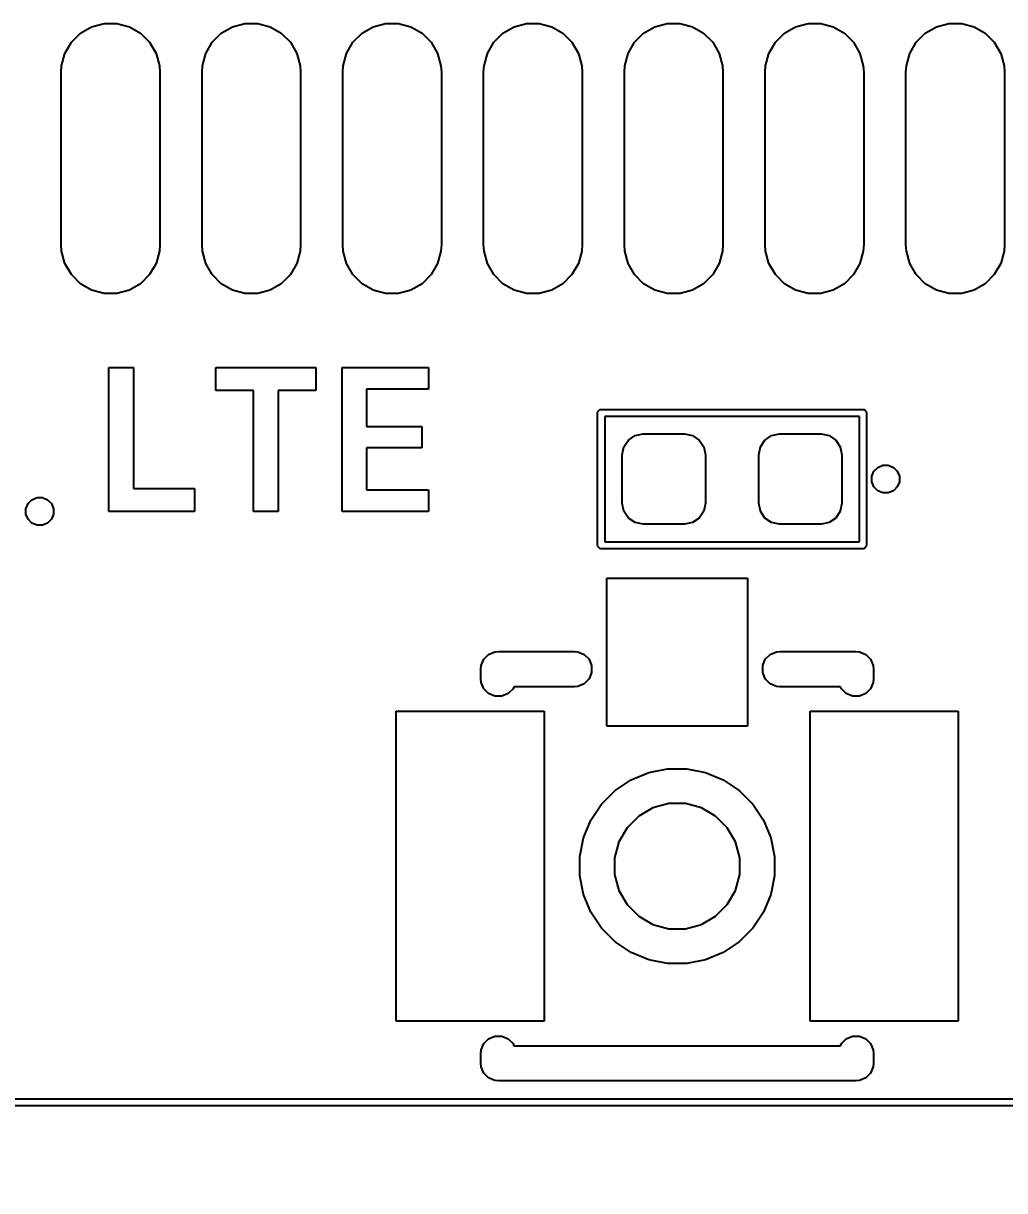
# Model space of a CAD drawing. Extents: x 76 to 193, y -170 to -23.
# Drawn here: x 144.11 to 151.08, y -160.9 to -152.61 of the extents above; entities that cross this region are included whole.
import ezdxf

# ---------------------------------------------------------------- set-up
doc = ezdxf.new("R2010")
doc.units = 0
doc.layers.get('0').update_dxf_attribs({"linetype": 'CONTINUOUS'})
doc.layers.get('Defpoints').update_dxf_attribs({"linetype": 'CONTINUOUS'})
doc.layers.add('BLACK', color=7, linetype='CONTINUOUS')
doc.dimstyles.get("Standard").update_dxf_attribs({"dimtxt": 3, "dimasz": 3, "dimexe": 0.18, "dimexo": 0.0625, "dimgap": 0.09, "dimtad": 0, "dimtih": 1, "dimtoh": 1, "dimzin": 0, "dimdsep": 46, "dimtxsty": 'Standard', "dimcen": 0.09, "dimclrd": 3, "dimclre": 3, "dimclrt": 3, "dimadec": 0, "dimazin": 0, "dimtfac": 1, "dimtofl": 0, "dimtmove": 0, "dimatfit": 3, "dimfxl": 1, "dimtolj": 1, "dimtzin": 0, "dimarcsym": 0})

# ---------------------------------------------------------------- blocks, each defined once
blk = doc.blocks.new('*D14')
at = {"color": 3, "linetype": 'Continuous', "lineweight": -2, "transparency": 16777216}
for p, q in [((162.3102, -157.9405), (162.3102, -168.1646)), ((134.458, -158.0305), (134.458, -168.1646)), ((137.458, -167.9846), (142.2941, -167.9846)), ((159.3102, -167.9846), (154.4741, -167.9846))]:
    blk.add_line(p, q, dxfattribs=at)
at = {"color": 3, "linetype": 'Continuous', "transparency": 16777216}
for points in [[(137.458, -167.4846), (137.458, -168.4846), (134.458, -167.9846)], [(159.3102, -167.4846), (159.3102, -168.4846), (162.3102, -167.9846)]]:
    blk.add_solid(points, dxfattribs=at)
at = {"layer": 'Defpoints', "color": 0, "linetype": 'Continuous', "transparency": 16777216}
for p in [(162.3102, -157.878), (134.458, -157.968), (162.3102, -167.9846)]:
    blk.add_point(p, dxfattribs=at)
at = {"color": 3, "linetype": 'Continuous', "transparency": 16777216, "insert": (148.3841, -167.9846), "char_height": 3, "attachment_point": 5}
blk.add_mtext('\\A1;27.85', dxfattribs=at)

msp = doc.modelspace()

# ---------------------------------------------------------------- linework, layer by layer
at = {"layer": 'BLACK', "linetype": 'Continuous'}
for p, q in [((144.516433, -152.677896), (144.595561, -152.632212)), ((144.516433, -152.677896), (144.595561, -152.632212)), ((144.595561, -152.632212), (144.683816, -152.608564)), ((144.595561, -152.632212), (144.683816, -152.608564)), ((144.683816, -152.608564), (144.775184, -152.608564)), ((144.683816, -152.608564), (144.775184, -152.608564)), ((144.775184, -152.608564), (144.863439, -152.632212)), ((144.775184, -152.608564), (144.863439, -152.632212)), ((144.863439, -152.632212), (144.942567, -152.677896)), ((144.863439, -152.632212), (144.942567, -152.677896)), ((145.516433, -152.677896), (145.595561, -152.632212)), ((145.516433, -152.677896), (145.595561, -152.632212)), ((145.595561, -152.632212), (145.683816, -152.608564)), ((145.595561, -152.632212), (145.683816, -152.608564)), ((145.683816, -152.608564), (145.775184, -152.608564)), ((145.683816, -152.608564), (145.775184, -152.608564)), ((145.775184, -152.608564), (145.863439, -152.632212)), ((145.775184, -152.608564), (145.863439, -152.632212)), ((145.863439, -152.632212), (145.942567, -152.677896)), ((145.863439, -152.632212), (145.942567, -152.677896)), ((146.516433, -152.677896), (146.595561, -152.632212)), ((146.516433, -152.677896), (146.595561, -152.632212)), ((146.595561, -152.632212), (146.683816, -152.608564)), ((146.595561, -152.632212), (146.683816, -152.608564)), ((146.683816, -152.608564), (146.775184, -152.608564)), ((146.683816, -152.608564), (146.775184, -152.608564)), ((146.775184, -152.608564), (146.863439, -152.632212)), ((146.775184, -152.608564), (146.863439, -152.632212)), ((146.863439, -152.632212), (146.942567, -152.677896)), ((146.863439, -152.632212), (146.942567, -152.677896)), ((147.516433, -152.677896), (147.595561, -152.632212)), ((147.516433, -152.677896), (147.595561, -152.632212)), ((147.595561, -152.632212), (147.683816, -152.608564)), ((147.595561, -152.632212), (147.683816, -152.608564)), ((147.683816, -152.608564), (147.775184, -152.608564)), ((147.683816, -152.608564), (147.775184, -152.608564)), ((147.775184, -152.608564), (147.863439, -152.632212)), ((147.775184, -152.608564), (147.863439, -152.632212)), ((147.863439, -152.632212), (147.942567, -152.677896)), ((147.863439, -152.632212), (147.942567, -152.677896)), ((148.516433, -152.677896), (148.595561, -152.632212)), ((148.516433, -152.677896), (148.595561, -152.632212)), ((148.595561, -152.632212), (148.683816, -152.608564)), ((148.595561, -152.632212), (148.683816, -152.608564)), ((148.683816, -152.608564), (148.775184, -152.608564)), ((148.683816, -152.608564), (148.775184, -152.608564)), ((148.775184, -152.608564), (148.863439, -152.632212)), ((148.775184, -152.608564), (148.863439, -152.632212)), ((148.863439, -152.632212), (148.942567, -152.677896)), ((148.863439, -152.632212), (148.942567, -152.677896)), ((149.516433, -152.677896), (149.595561, -152.632212)), ((149.516433, -152.677896), (149.595561, -152.632212)), ((149.595561, -152.632212), (149.683816, -152.608564)), ((149.595561, -152.632212), (149.683816, -152.608564)), ((149.683816, -152.608564), (149.775184, -152.608564)), ((149.683816, -152.608564), (149.775184, -152.608564)), ((149.775184, -152.608564), (149.863439, -152.632212)), ((149.775184, -152.608564), (149.863439, -152.632212)), ((149.863439, -152.632212), (149.942567, -152.677896)), ((149.863439, -152.632212), (149.942567, -152.677896)), ((150.516433, -152.677896), (150.595561, -152.632212)), ((150.516433, -152.677896), (150.595561, -152.632212)), ((150.595561, -152.632212), (150.683816, -152.608564)), ((150.595561, -152.632212), (150.683816, -152.608564)), ((150.683816, -152.608564), (150.775184, -152.608564)), ((150.683816, -152.608564), (150.775184, -152.608564)), ((150.775184, -152.608564), (150.863439, -152.632212)), ((150.775184, -152.608564), (150.863439, -152.632212)), ((150.863439, -152.632212), (150.942567, -152.677896)), ((150.863439, -152.632212), (150.942567, -152.677896)), ((144.451826, -152.742503), (144.516433, -152.677896)), ((144.451826, -152.742503), (144.516433, -152.677896)), ((144.942567, -152.677896), (145.007174, -152.742503)), ((144.942567, -152.677896), (145.007174, -152.742503)), ((145.451826, -152.742503), (145.516433, -152.677896)), ((145.451826, -152.742503), (145.516433, -152.677896)), ((145.942567, -152.677896), (146.007174, -152.742503)), ((145.942567, -152.677896), (146.007174, -152.742503)), ((146.451826, -152.742503), (146.516433, -152.677896)), ((146.451826, -152.742503), (146.516433, -152.677896)), ((146.942567, -152.677896), (147.007174, -152.742503)), ((146.942567, -152.677896), (147.007174, -152.742503)), ((147.451826, -152.742503), (147.516433, -152.677896)), ((147.451826, -152.742503), (147.516433, -152.677896)), ((147.942567, -152.677896), (148.007174, -152.742503)), ((147.942567, -152.677896), (148.007174, -152.742503)), ((148.451826, -152.742503), (148.516433, -152.677896)), ((148.451826, -152.742503), (148.516433, -152.677896)), ((148.942567, -152.677896), (149.007174, -152.742503)), ((148.942567, -152.677896), (149.007174, -152.742503)), ((149.451826, -152.742503), (149.516433, -152.677896)), ((149.451826, -152.742503), (149.516433, -152.677896)), ((149.942567, -152.677896), (150.007174, -152.742503)), ((149.942567, -152.677896), (150.007174, -152.742503)), ((150.451826, -152.742503), (150.516433, -152.677896)), ((150.451826, -152.742503), (150.516433, -152.677896)), ((150.942567, -152.677896), (151.007174, -152.742503)), ((150.942567, -152.677896), (151.007174, -152.742503)), ((144.406142, -152.821631), (144.451826, -152.742503)), ((144.406142, -152.821631), (144.451826, -152.742503)), ((145.007174, -152.742503), (145.052858, -152.821631)), ((145.007174, -152.742503), (145.052858, -152.821631)), ((145.406142, -152.821631), (145.451826, -152.742503)), ((145.406142, -152.821631), (145.451826, -152.742503)), ((146.007174, -152.742503), (146.052858, -152.821631)), ((146.007174, -152.742503), (146.052858, -152.821631)), ((146.406142, -152.821631), (146.451826, -152.742503)), ((146.406142, -152.821631), (146.451826, -152.742503)), ((147.007174, -152.742503), (147.052858, -152.821631)), ((147.007174, -152.742503), (147.052858, -152.821631)), ((147.406142, -152.821631), (147.451826, -152.742503)), ((147.406142, -152.821631), (147.451826, -152.742503)), ((148.007174, -152.742503), (148.052858, -152.821631)), ((148.007174, -152.742503), (148.052858, -152.821631)), ((148.406142, -152.821631), (148.451826, -152.742503)), ((148.406142, -152.821631), (148.451826, -152.742503)), ((149.007174, -152.742503), (149.052858, -152.821631)), ((149.007174, -152.742503), (149.052858, -152.821631)), ((149.406142, -152.821631), (149.451826, -152.742503)), ((149.406142, -152.821631), (149.451826, -152.742503)), ((150.007174, -152.742503), (150.052858, -152.821631)), ((150.007174, -152.742503), (150.052858, -152.821631)), ((150.406142, -152.821631), (150.451826, -152.742503)), ((150.406142, -152.821631), (150.451826, -152.742503)), ((151.007174, -152.742503), (151.052858, -152.821631)), ((151.007174, -152.742503), (151.052858, -152.821631)), ((144.382494, -152.909886), (144.406142, -152.821631)), ((144.382494, -152.909886), (144.406142, -152.821631)), ((145.052858, -152.821631), (145.076506, -152.909886)), ((145.052858, -152.821631), (145.076506, -152.909886)), ((145.382494, -152.909886), (145.406142, -152.821631)), ((145.382494, -152.909886), (145.406142, -152.821631)), ((146.052858, -152.821631), (146.076506, -152.909886)), ((146.052858, -152.821631), (146.076506, -152.909886)), ((146.382494, -152.909886), (146.406142, -152.821631)), ((146.382494, -152.909886), (146.406142, -152.821631)), ((147.052858, -152.821631), (147.076506, -152.909886)), ((147.052858, -152.821631), (147.076506, -152.909886)), ((147.382494, -152.909886), (147.406142, -152.821631)), ((147.382494, -152.909886), (147.406142, -152.821631)), ((148.052858, -152.821631), (148.076506, -152.909886)), ((148.052858, -152.821631), (148.076506, -152.909886)), ((148.382494, -152.909886), (148.406142, -152.821631)), ((148.382494, -152.909886), (148.406142, -152.821631)), ((149.052858, -152.821631), (149.076506, -152.909886)), ((149.052858, -152.821631), (149.076506, -152.909886)), ((149.382494, -152.909886), (149.406142, -152.821631)), ((149.382494, -152.909886), (149.406142, -152.821631)), ((150.052858, -152.821631), (150.076506, -152.909886)), ((150.052858, -152.821631), (150.076506, -152.909886)), ((150.382494, -152.909886), (150.406142, -152.821631)), ((150.382494, -152.909886), (150.406142, -152.821631)), ((151.052858, -152.821631), (151.076506, -152.909886)), ((151.052858, -152.821631), (151.076506, -152.909886)), ((144.3795, -152.95557), (144.382494, -152.909886)), ((144.3795, -152.95557), (144.382494, -152.909886)), ((144.3795, -154.18057), (144.3795, -152.95557)), ((144.3795, -154.18057), (144.3795, -152.95557)), ((145.076506, -152.909886), (145.0795, -152.95557)), ((145.076506, -152.909886), (145.0795, -152.95557)), ((145.0795, -152.95557), (145.0795, -154.18057)), ((145.0795, -152.95557), (145.0795, -154.18057)), ((145.3795, -152.95557), (145.382494, -152.909886)), ((145.3795, -152.95557), (145.382494, -152.909886)), ((145.3795, -154.18057), (145.3795, -152.95557)), ((145.3795, -154.18057), (145.3795, -152.95557)), ((146.076506, -152.909886), (146.0795, -152.95557)), ((146.076506, -152.909886), (146.0795, -152.95557)), ((146.0795, -152.95557), (146.0795, -154.18057)), ((146.0795, -152.95557), (146.0795, -154.18057)), ((146.3795, -152.95557), (146.382494, -152.909886)), ((146.3795, -152.95557), (146.382494, -152.909886)), ((146.3795, -154.18057), (146.3795, -152.95557)), ((146.3795, -154.18057), (146.3795, -152.95557)), ((147.076506, -152.909886), (147.0795, -152.95557)), ((147.076506, -152.909886), (147.0795, -152.95557)), ((147.0795, -152.95557), (147.0795, -154.18057)), ((147.0795, -152.95557), (147.0795, -154.18057)), ((147.3795, -152.95557), (147.382494, -152.909886)), ((147.3795, -152.95557), (147.382494, -152.909886)), ((147.3795, -154.18057), (147.3795, -152.95557)), ((147.3795, -154.18057), (147.3795, -152.95557)), ((148.076506, -152.909886), (148.0795, -152.95557)), ((148.076506, -152.909886), (148.0795, -152.95557)), ((148.0795, -152.95557), (148.0795, -154.18057)), ((148.0795, -152.95557), (148.0795, -154.18057)), ((148.3795, -152.95557), (148.382494, -152.909886)), ((148.3795, -152.95557), (148.382494, -152.909886)), ((148.3795, -154.18057), (148.3795, -152.95557)), ((148.3795, -154.18057), (148.3795, -152.95557)), ((149.076506, -152.909886), (149.0795, -152.95557)), ((149.076506, -152.909886), (149.0795, -152.95557)), ((149.0795, -152.95557), (149.0795, -154.18057)), ((149.0795, -152.95557), (149.0795, -154.18057)), ((149.3795, -152.95557), (149.382494, -152.909886)), ((149.3795, -152.95557), (149.382494, -152.909886)), ((149.3795, -154.18057), (149.3795, -152.95557)), ((149.3795, -154.18057), (149.3795, -152.95557)), ((150.076506, -152.909886), (150.0795, -152.95557)), ((150.076506, -152.909886), (150.0795, -152.95557)), ((150.0795, -152.95557), (150.0795, -154.18057)), ((150.0795, -152.95557), (150.0795, -154.18057)), ((150.3795, -152.95557), (150.382494, -152.909886)), ((150.3795, -152.95557), (150.382494, -152.909886)), ((150.3795, -154.18057), (150.3795, -152.95557)), ((150.3795, -154.18057), (150.3795, -152.95557)), ((151.076506, -152.909886), (151.0795, -152.95557)), ((151.076506, -152.909886), (151.0795, -152.95557)), ((151.0795, -152.95557), (151.0795, -154.18057)), ((151.0795, -152.95557), (151.0795, -154.18057)), ((144.382494, -154.226254), (144.3795, -154.18057)), ((144.382494, -154.226254), (144.3795, -154.18057)), ((144.406142, -154.314509), (144.382494, -154.226254)), ((144.406142, -154.314509), (144.382494, -154.226254)), ((145.076506, -154.226254), (145.052858, -154.314509)), ((145.076506, -154.226254), (145.052858, -154.314509)), ((145.0795, -154.18057), (145.076506, -154.226254)), ((145.0795, -154.18057), (145.076506, -154.226254)), ((145.382494, -154.226254), (145.3795, -154.18057)), ((145.382494, -154.226254), (145.3795, -154.18057)), ((145.406142, -154.314509), (145.382494, -154.226254)), ((145.406142, -154.314509), (145.382494, -154.226254)), ((146.076506, -154.226254), (146.052858, -154.314509)), ((146.076506, -154.226254), (146.052858, -154.314509)), ((146.0795, -154.18057), (146.076506, -154.226254)), ((146.0795, -154.18057), (146.076506, -154.226254)), ((146.382494, -154.226254), (146.3795, -154.18057)), ((146.382494, -154.226254), (146.3795, -154.18057)), ((146.406142, -154.314509), (146.382494, -154.226254)), ((146.406142, -154.314509), (146.382494, -154.226254)), ((147.076506, -154.226254), (147.052858, -154.314509)), ((147.076506, -154.226254), (147.052858, -154.314509)), ((147.0795, -154.18057), (147.076506, -154.226254)), ((147.0795, -154.18057), (147.076506, -154.226254)), ((147.382494, -154.226254), (147.3795, -154.18057)), ((147.382494, -154.226254), (147.3795, -154.18057)), ((147.406142, -154.314509), (147.382494, -154.226254)), ((147.406142, -154.314509), (147.382494, -154.226254)), ((148.076506, -154.226254), (148.052858, -154.314509)), ((148.076506, -154.226254), (148.052858, -154.314509)), ((148.0795, -154.18057), (148.076506, -154.226254)), ((148.0795, -154.18057), (148.076506, -154.226254)), ((148.382494, -154.226254), (148.3795, -154.18057)), ((148.382494, -154.226254), (148.3795, -154.18057)), ((148.406142, -154.314509), (148.382494, -154.226254)), ((148.406142, -154.314509), (148.382494, -154.226254)), ((149.076506, -154.226254), (149.052858, -154.314509)), ((149.076506, -154.226254), (149.052858, -154.314509)), ((149.0795, -154.18057), (149.076506, -154.226254)), ((149.0795, -154.18057), (149.076506, -154.226254)), ((149.382494, -154.226254), (149.3795, -154.18057)), ((149.382494, -154.226254), (149.3795, -154.18057)), ((149.406142, -154.314509), (149.382494, -154.226254)), ((149.406142, -154.314509), (149.382494, -154.226254)), ((150.076506, -154.226254), (150.052858, -154.314509)), ((150.076506, -154.226254), (150.052858, -154.314509)), ((150.0795, -154.18057), (150.076506, -154.226254)), ((150.0795, -154.18057), (150.076506, -154.226254)), ((150.382494, -154.226254), (150.3795, -154.18057)), ((150.382494, -154.226254), (150.3795, -154.18057)), ((150.406142, -154.314509), (150.382494, -154.226254)), ((150.406142, -154.314509), (150.382494, -154.226254)), ((151.076506, -154.226254), (151.052858, -154.314509)), ((151.076506, -154.226254), (151.052858, -154.314509)), ((151.0795, -154.18057), (151.076506, -154.226254)), ((151.0795, -154.18057), (151.076506, -154.226254)), ((144.451826, -154.393637), (144.406142, -154.314509)), ((144.451826, -154.393637), (144.406142, -154.314509)), ((144.516433, -154.458244), (144.451826, -154.393637)), ((144.516433, -154.458244), (144.451826, -154.393637)), ((145.007174, -154.393637), (144.942567, -154.458244)), ((145.007174, -154.393637), (144.942567, -154.458244)), ((145.052858, -154.314509), (145.007174, -154.393637)), ((145.052858, -154.314509), (145.007174, -154.393637)), ((145.451826, -154.393637), (145.406142, -154.314509)), ((145.451826, -154.393637), (145.406142, -154.314509)), ((145.516433, -154.458244), (145.451826, -154.393637)), ((145.516433, -154.458244), (145.451826, -154.393637)), ((146.007174, -154.393637), (145.942567, -154.458244)), ((146.007174, -154.393637), (145.942567, -154.458244)), ((146.052858, -154.314509), (146.007174, -154.393637)), ((146.052858, -154.314509), (146.007174, -154.393637)), ((146.451826, -154.393637), (146.406142, -154.314509)), ((146.451826, -154.393637), (146.406142, -154.314509)), ((146.516433, -154.458244), (146.451826, -154.393637)), ((146.516433, -154.458244), (146.451826, -154.393637)), ((147.007174, -154.393637), (146.942567, -154.458244)), ((147.007174, -154.393637), (146.942567, -154.458244)), ((147.052858, -154.314509), (147.007174, -154.393637)), ((147.052858, -154.314509), (147.007174, -154.393637)), ((147.451826, -154.393637), (147.406142, -154.314509)), ((147.451826, -154.393637), (147.406142, -154.314509)), ((147.516433, -154.458244), (147.451826, -154.393637)), ((147.516433, -154.458244), (147.451826, -154.393637)), ((148.007174, -154.393637), (147.942567, -154.458244)), ((148.007174, -154.393637), (147.942567, -154.458244)), ((148.052858, -154.314509), (148.007174, -154.393637)), ((148.052858, -154.314509), (148.007174, -154.393637)), ((148.451826, -154.393637), (148.406142, -154.314509)), ((148.451826, -154.393637), (148.406142, -154.314509)), ((148.516433, -154.458244), (148.451826, -154.393637)), ((148.516433, -154.458244), (148.451826, -154.393637)), ((149.007174, -154.393637), (148.942567, -154.458244)), ((149.007174, -154.393637), (148.942567, -154.458244)), ((149.052858, -154.314509), (149.007174, -154.393637)), ((149.052858, -154.314509), (149.007174, -154.393637)), ((149.451826, -154.393637), (149.406142, -154.314509)), ((149.451826, -154.393637), (149.406142, -154.314509)), ((149.516433, -154.458244), (149.451826, -154.393637)), ((149.516433, -154.458244), (149.451826, -154.393637)), ((150.007174, -154.393637), (149.942567, -154.458244)), ((150.007174, -154.393637), (149.942567, -154.458244)), ((150.052858, -154.314509), (150.007174, -154.393637)), ((150.052858, -154.314509), (150.007174, -154.393637)), ((150.451826, -154.393637), (150.406142, -154.314509)), ((150.451826, -154.393637), (150.406142, -154.314509)), ((150.516433, -154.458244), (150.451826, -154.393637)), ((150.516433, -154.458244), (150.451826, -154.393637)), ((151.007174, -154.393637), (150.942567, -154.458244)), ((151.007174, -154.393637), (150.942567, -154.458244)), ((151.052858, -154.314509), (151.007174, -154.393637)), ((151.052858, -154.314509), (151.007174, -154.393637)), ((144.595561, -154.503928), (144.516433, -154.458244)), ((144.595561, -154.503928), (144.516433, -154.458244)), ((144.942567, -154.458244), (144.863439, -154.503928)), ((144.942567, -154.458244), (144.863439, -154.503928)), ((145.595561, -154.503928), (145.516433, -154.458244)), ((145.595561, -154.503928), (145.516433, -154.458244)), ((145.942567, -154.458244), (145.863439, -154.503928)), ((145.942567, -154.458244), (145.863439, -154.503928)), ((146.595561, -154.503928), (146.516433, -154.458244)), ((146.595561, -154.503928), (146.516433, -154.458244)), ((146.942567, -154.458244), (146.863439, -154.503928)), ((146.942567, -154.458244), (146.863439, -154.503928)), ((147.595561, -154.503928), (147.516433, -154.458244)), ((147.595561, -154.503928), (147.516433, -154.458244)), ((147.942567, -154.458244), (147.863439, -154.503928)), ((147.942567, -154.458244), (147.863439, -154.503928)), ((148.595561, -154.503928), (148.516433, -154.458244)), ((148.595561, -154.503928), (148.516433, -154.458244)), ((148.942567, -154.458244), (148.863439, -154.503928)), ((148.942567, -154.458244), (148.863439, -154.503928)), ((149.595561, -154.503928), (149.516433, -154.458244)), ((149.595561, -154.503928), (149.516433, -154.458244)), ((149.942567, -154.458244), (149.863439, -154.503928)), ((149.942567, -154.458244), (149.863439, -154.503928)), ((150.595561, -154.503928), (150.516433, -154.458244)), ((150.595561, -154.503928), (150.516433, -154.458244)), ((150.942567, -154.458244), (150.863439, -154.503928)), ((150.942567, -154.458244), (150.863439, -154.503928)), ((144.683816, -154.527576), (144.595561, -154.503928)), ((144.683816, -154.527576), (144.595561, -154.503928)), ((144.775184, -154.527576), (144.683816, -154.527576)), ((144.775184, -154.527576), (144.683816, -154.527576)), ((144.863439, -154.503928), (144.775184, -154.527576)), ((144.863439, -154.503928), (144.775184, -154.527576)), ((145.683816, -154.527576), (145.595561, -154.503928)), ((145.683816, -154.527576), (145.595561, -154.503928)), ((145.775184, -154.527576), (145.683816, -154.527576)), ((145.775184, -154.527576), (145.683816, -154.527576)), ((145.863439, -154.503928), (145.775184, -154.527576)), ((145.863439, -154.503928), (145.775184, -154.527576)), ((146.683816, -154.527576), (146.595561, -154.503928)), ((146.683816, -154.527576), (146.595561, -154.503928)), ((146.775184, -154.527576), (146.683816, -154.527576)), ((146.775184, -154.527576), (146.683816, -154.527576)), ((146.863439, -154.503928), (146.775184, -154.527576)), ((146.863439, -154.503928), (146.775184, -154.527576)), ((147.683816, -154.527576), (147.595561, -154.503928)), ((147.683816, -154.527576), (147.595561, -154.503928)), ((147.775184, -154.527576), (147.683816, -154.527576)), ((147.775184, -154.527576), (147.683816, -154.527576)), ((147.863439, -154.503928), (147.775184, -154.527576)), ((147.863439, -154.503928), (147.775184, -154.527576)), ((148.683816, -154.527576), (148.595561, -154.503928)), ((148.683816, -154.527576), (148.595561, -154.503928)), ((148.775184, -154.527576), (148.683816, -154.527576)), ((148.775184, -154.527576), (148.683816, -154.527576)), ((148.863439, -154.503928), (148.775184, -154.527576)), ((148.863439, -154.503928), (148.775184, -154.527576)), ((149.683816, -154.527576), (149.595561, -154.503928)), ((149.683816, -154.527576), (149.595561, -154.503928)), ((149.775184, -154.527576), (149.683816, -154.527576)), ((149.775184, -154.527576), (149.683816, -154.527576)), ((149.863439, -154.503928), (149.775184, -154.527576)), ((149.863439, -154.503928), (149.775184, -154.527576)), ((150.683816, -154.527576), (150.595561, -154.503928)), ((150.683816, -154.527576), (150.595561, -154.503928)), ((150.775184, -154.527576), (150.683816, -154.527576)), ((150.775184, -154.527576), (150.683816, -154.527576)), ((150.863439, -154.503928), (150.775184, -154.527576)), ((150.863439, -154.503928), (150.775184, -154.527576)), ((144.718603, -156.07557), (144.718603, -155.054268)), ((144.718603, -155.054268), (144.893481, -155.054268)), ((144.893481, -155.054268), (144.893481, -155.91327)), ((145.478076, -155.216567), (145.478076, -155.054268)), ((145.478076, -155.054268), (146.188762, -155.054268)), ((146.188762, -155.054268), (146.188762, -155.216567)), ((146.376035, -156.07557), (146.376035, -155.054268)), ((146.376035, -155.054268), (146.98884, -155.054268)), ((146.98884, -155.054268), (146.98884, -155.206798)), ((145.745278, -155.216567), (145.478076, -155.216567)), ((145.745278, -156.07557), (145.745278, -155.216567)), ((146.188762, -155.216567), (145.92156, -155.216567)), ((145.92156, -155.216567), (145.92156, -156.07557)), ((146.98884, -155.206798), (146.548104, -155.206798)), ((146.548104, -155.206798), (146.548104, -155.472595)), ((148.1895, -155.37557), (148.191403, -155.366003)), ((148.1895, -156.31557), (148.1895, -155.37557)), ((148.191403, -155.366003), (148.204933, -155.352473)), ((148.204933, -155.352473), (148.2145, -155.35057)), ((148.2145, -155.35057), (150.0745, -155.35057)), ((150.0745, -155.35057), (150.084067, -155.352473)), ((150.084067, -155.352473), (150.097597, -155.366003)), ((150.097597, -155.366003), (150.0995, -155.37557)), ((150.0995, -155.37557), (150.0995, -156.31557)), ((146.548104, -155.472595), (146.939869, -155.472595)), ((146.939869, -155.472595), (146.939869, -155.623659)), ((148.2395, -155.40057), (148.2395, -156.29057)), ((150.0495, -155.40057), (148.2395, -155.40057)), ((150.0495, -156.29057), (150.0495, -155.40057)), ((148.407702, -155.568772), (148.455554, -155.536798)), ((148.407702, -155.568772), (148.455554, -155.536798)), ((148.455554, -155.536798), (148.512, -155.52557)), ((148.455554, -155.536798), (148.512, -155.52557)), ((148.512, -155.52557), (148.807, -155.52557)), ((148.512, -155.52557), (148.807, -155.52557)), ((148.807, -155.52557), (148.863446, -155.536798)), ((148.807, -155.52557), (148.863446, -155.536798)), ((148.863446, -155.536798), (148.911298, -155.568772)), ((148.863446, -155.536798), (148.911298, -155.568772)), ((149.377702, -155.568772), (149.425554, -155.536798)), ((149.377702, -155.568772), (149.425554, -155.536798)), ((149.425554, -155.536798), (149.482, -155.52557)), ((149.425554, -155.536798), (149.482, -155.52557)), ((149.482, -155.52557), (149.777, -155.52557)), ((149.482, -155.52557), (149.777, -155.52557)), ((149.777, -155.52557), (149.833446, -155.536798)), ((149.777, -155.52557), (149.833446, -155.536798)), ((149.833446, -155.536798), (149.881298, -155.568772)), ((149.833446, -155.536798), (149.881298, -155.568772)), ((146.939869, -155.623659), (146.548104, -155.623659)), ((146.548104, -155.623659), (146.548104, -155.923101)), ((148.3645, -155.67307), (148.375728, -155.616624)), ((148.3645, -155.67307), (148.375728, -155.616624)), ((148.375728, -155.616624), (148.407702, -155.568772)), ((148.375728, -155.616624), (148.407702, -155.568772)), ((148.911298, -155.568772), (148.943272, -155.616624)), ((148.911298, -155.568772), (148.943272, -155.616624)), ((148.943272, -155.616624), (148.9545, -155.67307)), ((148.943272, -155.616624), (148.9545, -155.67307)), ((149.3345, -155.67307), (149.345728, -155.616624)), ((149.3345, -155.67307), (149.345728, -155.616624)), ((149.345728, -155.616624), (149.377702, -155.568772)), ((149.345728, -155.616624), (149.377702, -155.568772)), ((149.881298, -155.568772), (149.913272, -155.616624)), ((149.881298, -155.568772), (149.913272, -155.616624)), ((149.913272, -155.616624), (149.9245, -155.67307)), ((149.913272, -155.616624), (149.9245, -155.67307)), ((148.3645, -156.01807), (148.3645, -155.67307)), ((148.3645, -156.01807), (148.3645, -155.67307)), ((148.9545, -155.67307), (148.9545, -156.01807)), ((148.9545, -155.67307), (148.9545, -156.01807)), ((149.3345, -156.01807), (149.3345, -155.67307)), ((149.3345, -156.01807), (149.3345, -155.67307)), ((149.9245, -155.67307), (149.9245, -156.01807)), ((149.9245, -155.67307), (149.9245, -156.01807)), ((150.136421, -155.826061), (150.151353, -155.790013)), ((150.151353, -155.790013), (150.178943, -155.762423)), ((150.178943, -155.762423), (150.214991, -155.747491)), ((150.214991, -155.747491), (150.254009, -155.747491)), ((150.254009, -155.747491), (150.290057, -155.762423)), ((150.290057, -155.762423), (150.317647, -155.790013)), ((150.317647, -155.790013), (150.332579, -155.826061)), ((150.136421, -155.865079), (150.136421, -155.826061)), ((150.151353, -155.901127), (150.136421, -155.865079)), ((150.332579, -155.865079), (150.317647, -155.901127)), ((150.332579, -155.826061), (150.332579, -155.865079)), ((144.893481, -155.91327), (145.327195, -155.91327)), ((145.327195, -155.91327), (145.327195, -156.07557)), ((146.548104, -155.923101), (146.98884, -155.923101)), ((146.98884, -155.923101), (146.98884, -156.07557)), ((150.178943, -155.928717), (150.151353, -155.901127)), ((150.214991, -155.943649), (150.178943, -155.928717)), ((150.254009, -155.943649), (150.214991, -155.943649)), ((150.290057, -155.928717), (150.254009, -155.943649)), ((150.317647, -155.901127), (150.290057, -155.928717)), ((144.128922, -156.056061), (144.143854, -156.020014)), ((144.143854, -156.020014), (144.171444, -155.992424)), ((144.171444, -155.992424), (144.207491, -155.977492)), ((144.207491, -155.977492), (144.246509, -155.977492)), ((144.246509, -155.977492), (144.282556, -155.992424)), ((144.282556, -155.992424), (144.310146, -156.020014)), ((144.310146, -156.020014), (144.325078, -156.056061)), ((148.375728, -156.074516), (148.3645, -156.01807)), ((148.375728, -156.074516), (148.3645, -156.01807)), ((148.9545, -156.01807), (148.943272, -156.074516)), ((148.9545, -156.01807), (148.943272, -156.074516)), ((149.345728, -156.074516), (149.3345, -156.01807)), ((149.345728, -156.074516), (149.3345, -156.01807)), ((149.9245, -156.01807), (149.913272, -156.074516)), ((149.9245, -156.01807), (149.913272, -156.074516)), ((144.128922, -156.095079), (144.128922, -156.056061)), ((144.143854, -156.131126), (144.128922, -156.095079)), ((144.171444, -156.158716), (144.143854, -156.131126)), ((144.310146, -156.131126), (144.282556, -156.158716)), ((144.325078, -156.095079), (144.310146, -156.131126)), ((144.325078, -156.056061), (144.325078, -156.095079)), ((145.327195, -156.07557), (144.718603, -156.07557)), ((145.92156, -156.07557), (145.745278, -156.07557)), ((146.98884, -156.07557), (146.376035, -156.07557)), ((148.407702, -156.122368), (148.375728, -156.074516)), ((148.407702, -156.122368), (148.375728, -156.074516)), ((148.455554, -156.154342), (148.407702, -156.122368)), ((148.455554, -156.154342), (148.407702, -156.122368)), ((148.911298, -156.122368), (148.863446, -156.154342)), ((148.911298, -156.122368), (148.863446, -156.154342)), ((148.943272, -156.074516), (148.911298, -156.122368)), ((148.943272, -156.074516), (148.911298, -156.122368)), ((149.377702, -156.122368), (149.345728, -156.074516)), ((149.377702, -156.122368), (149.345728, -156.074516)), ((149.425554, -156.154342), (149.377702, -156.122368)), ((149.425554, -156.154342), (149.377702, -156.122368)), ((149.881298, -156.122368), (149.833446, -156.154342)), ((149.881298, -156.122368), (149.833446, -156.154342)), ((149.913272, -156.074516), (149.881298, -156.122368)), ((149.913272, -156.074516), (149.881298, -156.122368)), ((144.207491, -156.173648), (144.171444, -156.158716)), ((144.246509, -156.173648), (144.207491, -156.173648)), ((144.282556, -156.158716), (144.246509, -156.173648)), ((148.512, -156.16557), (148.455554, -156.154342)), ((148.512, -156.16557), (148.455554, -156.154342)), ((148.807, -156.16557), (148.512, -156.16557)), ((148.807, -156.16557), (148.512, -156.16557)), ((148.863446, -156.154342), (148.807, -156.16557)), ((148.863446, -156.154342), (148.807, -156.16557)), ((149.482, -156.16557), (149.425554, -156.154342)), ((149.482, -156.16557), (149.425554, -156.154342)), ((149.777, -156.16557), (149.482, -156.16557)), ((149.777, -156.16557), (149.482, -156.16557)), ((149.833446, -156.154342), (149.777, -156.16557)), ((149.833446, -156.154342), (149.777, -156.16557)), ((148.2395, -156.29057), (150.0495, -156.29057)), ((148.191403, -156.325137), (148.1895, -156.31557)), ((148.204933, -156.338667), (148.191403, -156.325137)), ((148.2145, -156.34057), (148.204933, -156.338667)), ((150.0745, -156.34057), (148.2145, -156.34057)), ((150.084067, -156.338667), (150.0745, -156.34057)), ((150.097597, -156.325137), (150.084067, -156.338667)), ((150.0995, -156.31557), (150.097597, -156.325137)), ((148.2545, -157.60057), (148.2545, -156.55057)), ((148.2545, -156.55057), (149.2545, -156.55057)), ((148.2545, -157.60057), (148.2545, -156.55057)), ((148.2545, -156.55057), (149.2545, -156.55057)), ((149.2545, -156.55057), (149.2545, -157.60057)), ((149.2545, -156.55057), (149.2545, -157.60057)), ((147.361902, -157.171184), (147.380566, -157.126124)), ((147.380566, -157.126124), (147.415054, -157.091636)), ((147.415054, -157.091636), (147.460114, -157.072972)), ((147.460114, -157.072972), (147.4845, -157.07057)), ((147.4845, -157.07057), (148.0245, -157.07057)), ((148.0245, -157.07057), (148.048886, -157.072972)), ((148.048886, -157.072972), (148.093946, -157.091636)), ((148.093946, -157.091636), (148.128434, -157.126124)), ((148.128434, -157.126124), (148.147098, -157.171184)), ((149.361902, -157.171184), (149.380566, -157.126124)), ((149.380566, -157.126124), (149.415054, -157.091636)), ((149.415054, -157.091636), (149.460114, -157.072972)), ((149.460114, -157.072972), (149.4845, -157.07057)), ((149.4845, -157.07057), (150.0245, -157.07057)), ((150.0245, -157.07057), (150.048886, -157.072972)), ((150.048886, -157.072972), (150.093946, -157.091636)), ((150.093946, -157.091636), (150.128434, -157.126124)), ((150.128434, -157.126124), (150.147098, -157.171184)), ((147.3595, -157.19557), (147.361902, -157.171184)), ((147.3595, -157.26557), (147.3595, -157.19557)), ((148.147098, -157.171184), (148.147098, -157.219956)), ((149.361902, -157.219956), (149.361902, -157.171184)), ((150.147098, -157.171184), (150.1495, -157.19557)), ((150.1495, -157.19557), (150.1495, -157.26557)), ((147.361902, -157.289956), (147.3595, -157.26557)), ((147.380566, -157.335016), (147.361902, -157.289956)), ((148.128434, -157.265016), (148.093946, -157.299504)), ((148.147098, -157.219956), (148.128434, -157.265016)), ((149.380566, -157.265016), (149.361902, -157.219956)), ((149.415054, -157.299504), (149.380566, -157.265016)), ((150.147098, -157.289956), (150.128434, -157.335016)), ((150.1495, -157.26557), (150.147098, -157.289956)), ((147.415054, -157.369504), (147.380566, -157.335016)), ((147.460114, -157.388168), (147.415054, -157.369504)), ((147.553946, -157.369504), (147.508886, -157.388168)), ((147.588434, -157.335016), (147.553946, -157.369504)), ((147.594418, -157.32057), (147.588434, -157.335016)), ((148.0245, -157.32057), (147.594418, -157.32057)), ((148.048886, -157.318168), (148.0245, -157.32057)), ((148.093946, -157.299504), (148.048886, -157.318168)), ((149.460114, -157.318168), (149.415054, -157.299504)), ((149.4845, -157.32057), (149.460114, -157.318168)), ((149.914582, -157.32057), (149.4845, -157.32057)), ((149.920566, -157.335016), (149.914582, -157.32057)), ((149.955054, -157.369504), (149.920566, -157.335016)), ((150.000114, -157.388168), (149.955054, -157.369504)), ((150.093946, -157.369504), (150.048886, -157.388168)), ((150.128434, -157.335016), (150.093946, -157.369504)), ((147.508886, -157.388168), (147.460114, -157.388168)), ((150.048886, -157.388168), (150.000114, -157.388168)), ((146.7595, -159.69557), (146.7595, -157.49557)), ((146.7595, -157.49557), (147.8095, -157.49557)), ((146.7595, -159.69557), (146.7595, -157.49557)), ((146.7595, -157.49557), (147.8095, -157.49557)), ((147.8095, -157.49557), (147.8095, -159.69557)), ((147.8095, -157.49557), (147.8095, -159.69557)), ((149.6995, -159.69557), (149.6995, -157.49557)), ((149.6995, -157.49557), (150.7495, -157.49557)), ((149.6995, -159.69557), (149.6995, -157.49557)), ((149.6995, -157.49557), (150.7495, -157.49557)), ((150.7495, -157.49557), (150.7495, -159.69557)), ((150.7495, -157.49557), (150.7495, -159.69557)), ((149.2545, -157.60057), (148.2545, -157.60057)), ((149.2545, -157.60057), (148.2545, -157.60057)), ((148.426879, -157.982635), (148.552752, -157.930496)), ((148.552752, -157.930496), (148.686378, -157.903917)), ((148.686378, -157.903917), (148.822622, -157.903917)), ((148.822622, -157.903917), (148.956248, -157.930496)), ((148.956248, -157.930496), (149.082121, -157.982635)), ((148.313597, -158.058328), (148.426879, -157.982635)), ((149.082121, -157.982635), (149.195403, -158.058328)), ((148.217258, -158.154667), (148.313597, -158.058328)), ((149.195403, -158.058328), (149.291742, -158.154667)), ((148.141565, -158.267949), (148.217258, -158.154667)), ((148.582736, -158.180896), (148.481264, -158.239481)), ((148.695915, -158.15057), (148.582736, -158.180896)), ((148.813085, -158.15057), (148.695915, -158.15057)), ((148.926264, -158.180896), (148.813085, -158.15057)), ((149.027736, -158.239481), (148.926264, -158.180896)), ((149.291742, -158.154667), (149.367435, -158.267949)), ((148.089426, -158.393822), (148.141565, -158.267949)), ((148.481264, -158.239481), (148.398411, -158.322334)), ((149.110589, -158.322334), (149.027736, -158.239481)), ((149.367435, -158.267949), (149.419574, -158.393822)), ((148.398411, -158.322334), (148.339826, -158.423806)), ((149.169174, -158.423806), (149.110589, -158.322334)), ((148.062847, -158.527448), (148.089426, -158.393822)), ((148.339826, -158.423806), (148.3095, -158.536985)), ((149.1995, -158.536985), (149.169174, -158.423806)), ((149.419574, -158.393822), (149.446153, -158.527448)), ((148.062847, -158.536985), (148.062847, -158.527448)), ((148.062847, -158.663692), (148.062847, -158.536985)), ((148.3095, -158.536985), (148.3095, -158.654155)), ((149.1995, -158.654155), (149.1995, -158.536985)), ((149.446153, -158.527448), (149.446153, -158.663692)), ((148.089426, -158.797318), (148.062847, -158.663692)), ((148.3095, -158.654155), (148.339826, -158.767334)), ((149.169174, -158.767334), (149.1995, -158.654155)), ((149.446153, -158.663692), (149.419574, -158.797318)), ((148.339826, -158.767334), (148.398411, -158.868806)), ((149.110589, -158.868806), (149.169174, -158.767334)), ((148.141565, -158.923191), (148.089426, -158.797318)), ((148.398411, -158.868806), (148.481264, -158.951659)), ((149.027736, -158.951659), (149.110589, -158.868806)), ((149.419574, -158.797318), (149.367435, -158.923191)), ((148.217258, -159.036473), (148.141565, -158.923191)), ((148.481264, -158.951659), (148.582736, -159.010244)), ((148.926264, -159.010244), (149.027736, -158.951659)), ((149.367435, -158.923191), (149.291742, -159.036473)), ((148.313597, -159.132812), (148.217258, -159.036473)), ((148.582736, -159.010244), (148.695915, -159.04057)), ((148.813085, -159.04057), (148.926264, -159.010244)), ((149.291742, -159.036473), (149.195403, -159.132812)), ((148.695915, -159.04057), (148.813085, -159.04057)), ((148.426879, -159.208505), (148.313597, -159.132812)), ((149.195403, -159.132812), (149.082121, -159.208505)), ((148.552752, -159.260644), (148.426879, -159.208505)), ((148.686378, -159.287223), (148.552752, -159.260644)), ((148.822622, -159.287223), (148.686378, -159.287223)), ((148.956248, -159.260644), (148.822622, -159.287223)), ((149.082121, -159.208505), (148.956248, -159.260644)), ((147.8095, -159.69557), (146.7595, -159.69557)), ((147.8095, -159.69557), (146.7595, -159.69557)), ((150.7495, -159.69557), (149.6995, -159.69557)), ((150.7495, -159.69557), (149.6995, -159.69557)), ((147.361902, -159.901184), (147.380566, -159.856124)), ((147.380566, -159.856124), (147.415054, -159.821636)), ((147.415054, -159.821636), (147.460114, -159.802972)), ((147.460114, -159.802972), (147.508886, -159.802972)), ((147.508886, -159.802972), (147.553946, -159.821636)), ((147.553946, -159.821636), (147.588434, -159.856124)), ((147.588434, -159.856124), (147.594418, -159.87057)), ((149.914582, -159.87057), (149.920566, -159.856124)), ((149.920566, -159.856124), (149.955054, -159.821636)), ((149.955054, -159.821636), (150.000114, -159.802972)), ((150.000114, -159.802972), (150.048886, -159.802972)), ((150.048886, -159.802972), (150.093946, -159.821636)), ((150.093946, -159.821636), (150.128434, -159.856124)), ((150.128434, -159.856124), (150.147098, -159.901184)), ((147.3595, -159.92557), (147.361902, -159.901184)), ((147.3595, -159.99557), (147.3595, -159.92557)), ((147.594418, -159.87057), (148.0245, -159.87057)), ((148.0245, -159.87057), (149.4845, -159.87057)), ((149.4845, -159.87057), (149.914582, -159.87057)), ((150.147098, -159.901184), (150.1495, -159.92557)), ((150.1495, -159.92557), (150.1495, -159.99557)), ((147.361902, -160.019956), (147.3595, -159.99557)), ((147.380566, -160.065016), (147.361902, -160.019956)), ((150.147098, -160.019956), (150.128434, -160.065016)), ((150.1495, -159.99557), (150.147098, -160.019956)), ((147.415054, -160.099504), (147.380566, -160.065016)), ((147.460114, -160.118168), (147.415054, -160.099504)), ((150.093946, -160.099504), (150.048886, -160.118168)), ((150.128434, -160.065016), (150.093946, -160.099504)), ((147.4845, -160.12057), (147.460114, -160.118168)), ((148.0245, -160.12057), (147.4845, -160.12057)), ((149.4845, -160.12057), (148.0245, -160.12057)), ((150.0245, -160.12057), (149.4845, -160.12057)), ((150.048886, -160.118168), (150.0245, -160.12057)), ((133.9977, -160.249), (163.004499, -160.249)), ((163.0045, -160.299), (133.9977, -160.299))]:
    msp.add_line(p, q, dxfattribs=at)

# ---------------------------------------------------------------- dimensions: what is measured, and where the dimension line sits
at = {"linetype": 'Continuous'}
dim = msp.add_linear_dim(base=(162.310201, -167.984588), p1=(134.458001, -157.96797), p2=(162.310201, -157.87797), dimstyle='Standard', dxfattribs=at)
dim.commit()
dim.dimension.update_dxf_attribs({"geometry": '*D14', "text_midpoint": (148.384101, -167.984588)})

doc.saveas('drawing.dxf')
